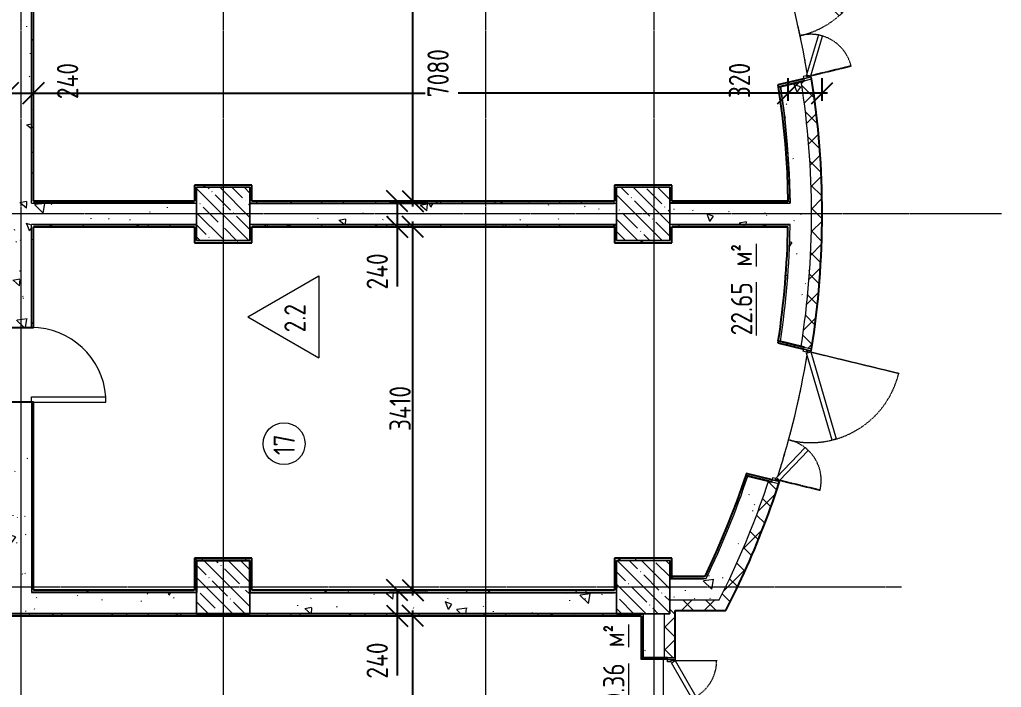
# Model space of a CAD drawing. Header units: millimetres. Extents: x -11854 to 4360091, y -19344 to 4989148.
# Drawn here: x 16613 to 25824, y 28142 to 34405 of the extents above; entities that cross this region are included whole.
import ezdxf

# ---------------------------------------------------------------- set-up
doc = ezdxf.new("R2010")
doc.units = ezdxf.units.MM
doc.linetypes.add('Линия сетки', pattern=[22.225, 12.7, -3.175, 3.175, -3.175])
doc.linetypes.add('Штрих', pattern=[6.35, 3.175, -3.175])
doc.layers.get('0').update_dxf_attribs({"color": 254})
doc.layers.get('Defpoints').update_dxf_attribs({"color": 254})
for name, color, linetype, lineweight in [('A-ANNO-DIMS', 254, 'Continuous', 9), ('A-AREA-IDEN', 254, 'Continuous', 9), ('A-DOOR', 254, 'Continuous', 9), ('A-DOOR-FRAM', 254, 'Continuous', 18), ('A-FLOR', 254, 'Continuous', 9), ('A-WALL', 254, 'Continuous', 9), ('S-GRID', 254, 'Continuous', 9)]:
    doc.layers.add(name, color=color, linetype=linetype, lineweight=lineweight)
doc.styles.add('ISOCPEUR', font='isocpeur.ttf', dxfattribs={"width": 0.8, "height": 200})
doc.styles.add('ISOCPEUR_B', font='', dxfattribs={"width": 0.8, "height": 200})
doc.styles.add('ISOCPEUR_B_1', font='', dxfattribs={"width": 0.8, "height": 200})
doc.styles.get('ISOCPEUR_B').set_extended_font_data('ISOCPEUR', bold=True)
doc.styles.get('ISOCPEUR_B_1').set_extended_font_data('ISOCPEUR', bold=True)
doc.dimstyles.new('2_0_мм_ISOCPEUR', dxfattribs={"dimscale": 304.8, "dimtxt": 199.196235, "dimasz": 0.656168, "dimexe": 0.459318, "dimexo": 0.625, "dimgap": 0.065617, "dimtad": 1, "dimdec": 0, "dimtxsty": 'ISOCPEUR', "dimblk1": 'OBLIQUE', "dimblk2": 'OBLIQUE', "dimsah": 1, "dimcen": 2.5, "dimdle": 0.164042, "dimazin": 3, "dimtfac": 1, "dimtix": 1, "dimtmove": 0, "dimatfit": 3, "dimfxl": 0.787402, "dimfxlon": 1, "dimtvp": 1, "dimarcsym": 2})
doc.dimstyles.new('2_0_мм_ISOCPEUR_1', dxfattribs={"dimscale": 304.8, "dimtxt": 199.196235, "dimasz": 0.656168, "dimexe": 0.459318, "dimexo": 0.625, "dimgap": 0.065617, "dimtad": 1, "dimdec": 0, "dimtxsty": 'ISOCPEUR', "dimblk1": 'OBLIQUE', "dimblk2": 'OBLIQUE', "dimsah": 1, "dimcen": 2.5, "dimdle": 0.164042, "dimazin": 3, "dimtfac": 1, "dimtix": 1, "dimtmove": 1, "dimatfit": 3, "dimfxl": 0.787402, "dimfxlon": 1, "dimtvp": 1, "dimarcsym": 2})
pattern_1 = [(140, (23409.34, 513535.3), (63.7558, 728.7365), [76.2, -838.2]), (85, (23409.34, 513535.3), (-764.2276, -140.9716), [60.96, -670.56]), (190.451, (23414.65, 513596.05), (-700.4668, 587.77), [64.76, -712.36]), (136.184, (23206.1, 513535.3), (168.171, 1084.3162), [114.3, -1257.3]), (186.636, (23220.2, 513625.7), (-989.7098, 949.61), [97.14, -1068.54]), (81.184, (23206.1, 513535.3), (-989.7012, 949.6206), [91.44, -1005.84]), (111, (23256.94, 513636.9), (409.0606, 606.4579), [76.2, -838.2]), (56, (23256.94, 513636.9), (-736.7529, 247.2083), [60.96, -670.56]), (161.451, (23291, 513687.46), (-327.6855, 853.6683), [64.76, -712.36]), (127.5, (23409.34, 513535.32), (-338.22012, 12.3547), [6.706, -655.726, 6.706, -674.014, -673.1]), (127.5, (23409.34, 513535.32), (-338.22012, 12.3547), [-1343.152, 6.706, -666.394]), (97.5, (23409.34, 513535.32), (-400.72213, 267.27887), [6.706, -381.406, 6.706, -640.486, -256.54]), (97.5, (23409.34, 513535.32), (-400.72213, 267.27887), [-1035.304, 6.706, -249.834]), (57.5, (23409.34, 513308.76), (22.91534, 542.36333), [6.706, -247.294, 6.706, -1837.334]), (57.5, (23409.34, 513308.76), (22.91534, 542.36333), [-260.706, -785.774, 6.706, -1044.854]), (47.5, (23409.34, 513207.16), (-101.7071, 592.51696), [6.706, -323.494, 6.706, -1266.342]), (47.5, (23409.34, 513207.16), (-101.7071, 592.51696), [-336.906, -519.582, 6.706, -740.054])]
pattern_2 = [(135, (23409.34, 513535.32), (-106.066017, -106.066017), []), (225, (23409.34, 513535.32), (106.066017, -106.066017), [])]
pattern_3 = [(135, (23409.34, 513535.32), (-114.049253, -114.049253), []), (135, (23409.34, 513649.37), (-114.049253, -114.049253), [201.612, -40.322, 3.353, -36.97])]
pattern_4 = [(90, (23409.34, 513535.32), (-101.6, 406.4), [33.528, -271.272, 33.528, -271.272, -1625.6]), (90, (23409.34, 513535.32), (-101.6, 406.4), [-609.6, 33.528, -576.072, 33.528, -271.272, -711.2]), (90, (23409.34, 513535.32), (-101.6, 406.4), [-1524, 33.528, -169.672, 33.528, -474.472]), (210, (23358.54, 513687.72), (-301.152724, -291.18818), [33.528, -271.272, 33.528, -1896.872]), (210, (23358.54, 513687.72), (-301.152724, -291.18818), [-338.328, -271.272, 33.528, -576.072, -1016]), (210, (23358.54, 513687.72), (-301.152724, -291.18818), [-1219.2, 33.528, -271.272, 33.528, -677.672]), (210, (23358.54, 513687.72), (-301.152724, -291.18818), [-1557.528, -169.672, 33.528, -474.472]), (330, (23155.34, 513738.52), (402.752724, -115.21182), [33.528, -271.272, 33.528, -1896.872]), (330, (23155.34, 513738.52), (402.752724, -115.21182), [-338.328, -271.272, 33.528, -576.072, -1016]), (330, (23155.34, 513738.52), (402.752724, -115.21182), [-1219.2, 33.528, -271.272, 33.528, -677.672]), (330, (23155.34, 513738.52), (402.752724, -115.21182), [-1557.528, -169.672, 33.528, -474.472])]

# ---------------------------------------------------------------- blocks, each defined once
blk = doc.blocks.new('Одиночные-Щитовые - Дверной блок внутренний глухой ДГ 21х7 Л-4429184-1Г')
at = {"layer": 'A-DOOR', "lineweight": 18}
for p, q in [((299, 100), (299, 798.1)), ((350, 798.1), (299, 798.1)), ((350, 100), (350, 798.1)), ((350, 100), (299, 100))]:
    blk.add_line(p, q, dxfattribs=at)
at = {"layer": 'A-DOOR'}
blk.add_arc((350, 100), 700, 94.17811, 180, dxfattribs=at)
blk = doc.blocks.new('Дверь_Двупольная_внутренняя ПВХ профиль - Дверной блок наружный металлический остекленный ДНМО 24х13-6796592-1Г')
at = {"layer": 'A-DOOR'}
for p, q in [((-630, -80), (-650, -80)), ((-650, -80), (-650, -150)), ((-630, -150), (-630, -80)), ((630, -150), (630, -80)), ((630, -80), (650, -80)), ((650, -80), (650, -150)), ((-650, -150), (-630, -150)), ((-618, -150), (-620, -150)), ((618, -150), (620, -150)), ((650, -150), (630, -150)), ((-620, -540), (-618, -540)), ((620, -1000), (618, -1000))]:
    blk.add_line(p, q, dxfattribs=at)
at = {"layer": 'A-DOOR', "lineweight": 18}
for p, q in [((-600, -115.4), (-620, -150)), ((-620, -150), (-282.3, -345)), ((-262.3, -310.4), (-600, -115.4)), ((-136.1, -540.4), (600, -115.4)), ((620, -150), (-116.1, -575)), ((600, -115.4), (620, -150)), ((-282.3, -345), (-262.3, -310.4)), ((-116.1, -575), (-136.1, -540.4))]:
    blk.add_line(p, q, dxfattribs=at)
at = {"layer": 'A-DOOR', "linetype": 'Штрих', "lineweight": 18}
for p, q in [((-620, -150), (-620, -540)), ((620, -150), (620, -1000))]:
    blk.add_line(p, q, dxfattribs=at)
at = {"layer": 'A-DOOR', "linetype": 'Штрих'}
for p, q in [((-618, -540), (-618, -150)), ((618, -1000), (618, -150))]:
    blk.add_line(p, q, dxfattribs=at)
for centre, radius, start, end in [((-620, -150), 390, 270, 0), ((620, -150), 850, 180, 270)]:
    blk.add_arc(centre, radius, start, end, dxfattribs=at)
at = {"layer": 'A-DOOR-FRAM'}
for p, q in [((-630, -80), (-630, -150)), ((-610, -80), (-630, -80)), ((-610, -110), (-610, -80)), ((610, -80), (630, -80)), ((610, -110), (610, -80)), ((630, -80), (630, -150)), ((-630, -150), (-620, -150)), ((-620, -150), (-620, -110)), ((-620, -110), (-610, -110)), ((620, -110), (610, -110)), ((620, -150), (620, -110)), ((630, -150), (620, -150))]:
    blk.add_line(p, q, dxfattribs=at)
blk = doc.blocks.new('Дверь_Двупольная_внутренняя ПВХ профиль - Дверной блок наружный металлический остекленный ДНМО 24х13 Л-6073768-1Г')
at = {"layer": 'A-DOOR', "linetype": 'Штрих'}
for p, q in [((618, 1000), (618, 150)), ((-618, 540), (-618, 150))]:
    blk.add_line(p, q, dxfattribs=at)
at = {"layer": 'A-DOOR'}
for p, q in [((620, 1000), (618, 1000)), ((-620, 540), (-618, 540)), ((-650, 150), (-630, 150)), ((-650, 80), (-650, 150)), ((-630, 150), (-630, 80)), ((-618, 150), (-620, 150)), ((618, 150), (620, 150)), ((650, 150), (630, 150)), ((630, 150), (630, 80)), ((650, 80), (650, 150)), ((-630, 80), (-650, 80)), ((630, 80), (650, 80))]:
    blk.add_line(p, q, dxfattribs=at)
at = {"layer": 'A-DOOR', "linetype": 'Штрих', "lineweight": 18}
for p, q in [((620, 150), (620, 1000)), ((-620, 150), (-620, 540))]:
    blk.add_line(p, q, dxfattribs=at)
at = {"layer": 'A-DOOR', "lineweight": 18}
for p, q in [((-116.1, 575), (-136.1, 540.4)), ((620, 150), (-116.1, 575)), ((-136.1, 540.4), (600, 115.4)), ((-620, 150), (-282.3, 345)), ((-262.3, 310.4), (-600, 115.4)), ((-282.3, 345), (-262.3, 310.4)), ((-600, 115.4), (-620, 150)), ((600, 115.4), (620, 150))]:
    blk.add_line(p, q, dxfattribs=at)
at = {"layer": 'A-DOOR', "linetype": 'Штрих'}
for centre, radius, start, end in [((620, 150), 850, 90, 180), ((-620, 150), 390, 360, 90)]:
    blk.add_arc(centre, radius, start, end, dxfattribs=at)
at = {"layer": 'A-DOOR-FRAM'}
for p, q in [((-630, 150), (-620, 150)), ((-630, 80), (-630, 150)), ((-620, 150), (-620, 110)), ((-620, 110), (-610, 110)), ((-610, 110), (-610, 80)), ((620, 110), (610, 110)), ((610, 110), (610, 80)), ((630, 150), (620, 150)), ((620, 150), (620, 110)), ((630, 80), (630, 150)), ((-610, 80), (-630, 80)), ((610, 80), (630, 80))]:
    blk.add_line(p, q, dxfattribs=at)
blk = doc.blocks.new('АР-Марка-Помещения-Этаж_Секция_Номер - Номер-1294543-1Г')
at = {"layer": 'A-AREA-IDEN'}
blk.add_circle((0, 1.219), 1.965, dxfattribs=at)
blk = doc.blocks.new('_Oblique')
at = {"color": 0, "linetype": 'ByBlock', "lineweight": -2}
blk.add_line((-0.5, -0.5), (0.5, 0.5), dxfattribs=at)
blk = doc.blocks.new('*D713')
at = {"layer": 'A-ANNO-DIMS', "color": 0, "lineweight": -2, "transparency": 16777216}
for p, q in [((20302.3, 25962.4), (20302.3, 28862.4)), ((20081.4, 28812.4), (20442.3, 28812.4)), ((20081.4, 26012.4), (20442.3, 26012.4))]:
    blk.add_line(p, q, dxfattribs=at)
at = {"layer": 'Defpoints', "color": 0, "transparency": 16777216}
for p in [(20062.3, 28812.4), (20302.3, 28812.4), (20062.3, 26012.4)]:
    blk.add_point(p, dxfattribs=at)
at = {"layer": 'A-ANNO-DIMS', "color": 0, "lineweight": -2, "transparency": 16777216, "xscale": 200, "yscale": 200, "zscale": 200}
for p, rotation in [((20302.3, 28812.4), 90), ((20302.3, 26012.4), 270)]:
    blk.add_blockref('_Oblique', p, dxfattribs=dict(at, rotation=rotation))
at = {"layer": 'A-ANNO-DIMS', "color": 0, "transparency": 16777216, "insert": (20182.3, 27412.4), "char_height": 200, "width": 533.233, "attachment_point": 5, "rotation": 90, "style": 'ISOCPEUR'}
blk.add_mtext('\\A1;2800', dxfattribs=at)
blk = doc.blocks.new('*D714')
at = {"layer": 'A-ANNO-DIMS', "color": 0, "lineweight": -2, "transparency": 16777216}
for p, q in [((20081.4, 29052.4), (20294.3, 29052.4)), ((20154.3, 29052.4), (20154.3, 28762.4)), ((20081.4, 28812.4), (20294.3, 28812.4)), ((20154.3, 28812.4), (20154.3, 28252.4))]:
    blk.add_line(p, q, dxfattribs=at)
at = {"layer": 'Defpoints', "color": 0, "transparency": 16777216}
for p in [(20062.3, 29052.4), (20154.3, 29052.4), (20062.3, 28812.4)]:
    blk.add_point(p, dxfattribs=at)
at = {"layer": 'A-ANNO-DIMS', "color": 0, "lineweight": -2, "transparency": 16777216, "xscale": 200, "yscale": 200, "zscale": 200}
for p, rotation in [((20154.3, 29052.4), 90), ((20154.3, 28812.4), 270)]:
    blk.add_blockref('_Oblique', p, dxfattribs=dict(at, rotation=rotation))
at = {"layer": 'A-ANNO-DIMS', "color": 0, "transparency": 16777216, "insert": (19867.7, 28223.3), "char_height": 200, "width": 418.312, "attachment_point": 1, "rotation": 90, "line_spacing_factor": 1.149209, "style": 'ISOCPEUR'}
blk.add_mtext('\\A1;240', dxfattribs=at)
blk = doc.blocks.new('*D715')
at = {"layer": 'A-ANNO-DIMS', "color": 0, "lineweight": -2, "transparency": 16777216}
for p, q in [((20081.4, 32462.4), (20442.3, 32462.4)), ((20302.3, 29002.4), (20302.3, 32512.4)), ((20081.4, 29052.4), (20442.3, 29052.4))]:
    blk.add_line(p, q, dxfattribs=at)
at = {"layer": 'Defpoints', "color": 0, "transparency": 16777216}
for p in [(20062.3, 32462.4), (20302.3, 32462.4), (20062.3, 29052.4)]:
    blk.add_point(p, dxfattribs=at)
at = {"layer": 'A-ANNO-DIMS', "color": 0, "lineweight": -2, "transparency": 16777216, "xscale": 200, "yscale": 200, "zscale": 200}
for p, rotation in [((20302.3, 32462.4), 90), ((20302.3, 29052.4), 270)]:
    blk.add_blockref('_Oblique', p, dxfattribs=dict(at, rotation=rotation))
at = {"layer": 'A-ANNO-DIMS', "color": 0, "transparency": 16777216, "insert": (20182.3, 30757.4), "char_height": 200, "width": 514.846, "attachment_point": 5, "rotation": 90, "style": 'ISOCPEUR'}
blk.add_mtext('\\A1;3410', dxfattribs=at)
blk = doc.blocks.new('*D716')
at = {"layer": 'A-ANNO-DIMS', "color": 0, "lineweight": -2, "transparency": 16777216}
for p, q in [((20081.4, 32702.4), (20294.3, 32702.4)), ((20154.3, 32702.4), (20154.3, 32412.4)), ((20081.4, 32462.4), (20294.3, 32462.4)), ((20154.3, 32462.4), (20154.3, 31902.4))]:
    blk.add_line(p, q, dxfattribs=at)
at = {"layer": 'Defpoints', "color": 0, "transparency": 16777216}
for p in [(20062.3, 32702.4), (20154.3, 32702.4), (20062.3, 32462.4)]:
    blk.add_point(p, dxfattribs=at)
at = {"layer": 'A-ANNO-DIMS', "color": 0, "lineweight": -2, "transparency": 16777216, "xscale": 200, "yscale": 200, "zscale": 200}
for p, rotation in [((20154.3, 32702.4), 90), ((20154.3, 32462.4), 270)]:
    blk.add_blockref('_Oblique', p, dxfattribs=dict(at, rotation=rotation))
at = {"layer": 'A-ANNO-DIMS', "color": 0, "transparency": 16777216, "insert": (19867.7, 31873.3), "char_height": 200, "width": 418.312, "attachment_point": 1, "rotation": 90, "line_spacing_factor": 1.149209, "style": 'ISOCPEUR'}
blk.add_mtext('\\A1;240', dxfattribs=at)
blk = doc.blocks.new('*D717')
at = {"layer": 'A-ANNO-DIMS', "color": 0, "lineweight": -2, "transparency": 16777216}
for p, q in [((20302.3, 32652.4), (20302.3, 39172.4)), ((20081.4, 39122.4), (20442.3, 39122.4)), ((20081.4, 32702.4), (20442.3, 32702.4))]:
    blk.add_line(p, q, dxfattribs=at)
at = {"layer": 'Defpoints', "color": 0, "transparency": 16777216}
for p in [(20062.3, 39122.4), (20302.3, 39122.4), (20062.3, 32702.4)]:
    blk.add_point(p, dxfattribs=at)
at = {"layer": 'A-ANNO-DIMS', "color": 0, "lineweight": -2, "transparency": 16777216, "xscale": 200, "yscale": 200, "zscale": 200}
for p, rotation in [((20302.3, 39122.4), 90), ((20302.3, 32702.4), 270)]:
    blk.add_blockref('_Oblique', p, dxfattribs=dict(at, rotation=rotation))
at = {"layer": 'A-ANNO-DIMS', "color": 0, "transparency": 16777216, "insert": (20182.3, 35912.4), "char_height": 200, "width": 551.62, "attachment_point": 5, "rotation": 90, "style": 'ISOCPEUR'}
blk.add_mtext('\\A1;6420', dxfattribs=at)
blk = doc.blocks.new('*D721')
at = {"layer": 'A-ANNO-DIMS', "color": 0, "lineweight": -2, "transparency": 16777216}
for p, q in [((23822.3, 33642), (23822.3, 33855)), ((24142.3, 33642), (24142.3, 33855)), ((23822.3, 33715), (23553.5, 33715)), ((24192.3, 33715), (23822.3, 33715))]:
    blk.add_line(p, q, dxfattribs=at)
at = {"layer": 'Defpoints', "color": 0, "transparency": 16777216}
for p in [(23822.3, 33715), (23822.3, 33623), (24142.3, 33623)]:
    blk.add_point(p, dxfattribs=at)
at = {"layer": 'A-ANNO-DIMS', "color": 0, "lineweight": -2, "transparency": 16777216, "xscale": 200, "yscale": 200, "zscale": 200, "rotation": 180}
blk.add_blockref('_Oblique', (23822.3, 33715), dxfattribs=at)
at = {"layer": 'A-ANNO-DIMS', "color": 0, "lineweight": -2, "transparency": 16777216, "xscale": 200, "yscale": 200, "zscale": 200}
blk.add_blockref('_Oblique', (24142.3, 33715), dxfattribs=at)
at = {"layer": 'A-ANNO-DIMS', "color": 0, "transparency": 16777216, "insert": (23266.8, 33668.4), "char_height": 200, "width": 399.925, "attachment_point": 1, "rotation": 90, "line_spacing_factor": 1.149209, "style": 'ISOCPEUR'}
blk.add_mtext('\\A1;320', dxfattribs=at)
blk = doc.blocks.new('*D722')
at = {"layer": 'A-ANNO-DIMS', "color": 0, "lineweight": -2, "transparency": 16777216}
for p, q in [((16742.6, 33642), (16742.6, 33855)), ((23822.3, 33642), (23822.3, 33855)), ((16692.6, 33715), (20418.9, 33715)), ((23872.3, 33715), (20725.6, 33715))]:
    blk.add_line(p, q, dxfattribs=at)
at = {"layer": 'Defpoints', "color": 0, "transparency": 16777216}
for p in [(16742.6, 33715), (16742.6, 33623), (23822.3, 33623)]:
    blk.add_point(p, dxfattribs=at)
at = {"layer": 'A-ANNO-DIMS', "color": 0, "lineweight": -2, "transparency": 16777216, "xscale": 200, "yscale": 200, "zscale": 200, "rotation": 180}
blk.add_blockref('_Oblique', (16742.6, 33715), dxfattribs=at)
at = {"layer": 'A-ANNO-DIMS', "color": 0, "lineweight": -2, "transparency": 16777216, "xscale": 200, "yscale": 200, "zscale": 200}
blk.add_blockref('_Oblique', (23822.3, 33715), dxfattribs=at)
at = {"layer": 'A-ANNO-DIMS', "color": 0, "transparency": 16777216, "insert": (20438.9, 33676.4), "char_height": 200, "width": 533.233, "attachment_point": 1, "rotation": 90, "line_spacing_factor": 1.149209, "style": 'ISOCPEUR'}
blk.add_mtext('\\A1;7080', dxfattribs=at)
blk = doc.blocks.new('*D723')
at = {"layer": 'A-ANNO-DIMS', "color": 0, "lineweight": -2, "transparency": 16777216}
for p, q in [((16502.6, 33642), (16502.6, 33855)), ((16742.6, 33642), (16742.6, 33855)), ((16502.6, 33715), (16792.6, 33715)), ((16742.6, 33715), (16942.6, 33715))]:
    blk.add_line(p, q, dxfattribs=at)
at = {"layer": 'Defpoints', "color": 0, "transparency": 16777216}
for p in [(16502.6, 33715), (16502.6, 33623), (16742.6, 33623)]:
    blk.add_point(p, dxfattribs=at)
at = {"layer": 'A-ANNO-DIMS', "color": 0, "lineweight": -2, "transparency": 16777216, "xscale": 200, "yscale": 200, "zscale": 200, "rotation": 180}
blk.add_blockref('_Oblique', (16502.6, 33715), dxfattribs=at)
at = {"layer": 'A-ANNO-DIMS', "color": 0, "lineweight": -2, "transparency": 16777216, "xscale": 200, "yscale": 200, "zscale": 200}
blk.add_blockref('_Oblique', (16742.6, 33715), dxfattribs=at)
at = {"layer": 'A-ANNO-DIMS', "color": 0, "transparency": 16777216, "insert": (16962.6, 33659.2), "char_height": 200, "width": 418.312, "attachment_point": 1, "rotation": 90, "line_spacing_factor": 1.149209, "style": 'ISOCPEUR'}
blk.add_mtext('\\A1;240', dxfattribs=at)
blk = doc.blocks.new('МАРКА ПОМЕЩЕНИЯ - ПОЛЫ - ОТДЕЛКА ПОЛА-6347798-1Г')
at = {"layer": 'A-AREA-IDEN'}
for p, q in [((0, 4.233), (-3.855, -2.444)), ((0, 4.233), (3.855, -2.444)), ((3.855, -2.444), (-3.855, -2.444))]:
    blk.add_line(p, q, dxfattribs=at)

msp = doc.modelspace()

# ---------------------------------------------------------------- hatches: boundary and pattern name
at = {"layer": 'A-WALL'}
h = msp.add_hatch(dxfattribs=at)
h.set_pattern_fill('FP_2', color=8, angle=90, style=0, pattern_type=2)
h.set_pattern_definition(pattern_1)
h.paths.add_polyline_path([(16722.6, 39092.4), (16522.6, 39092.4), (16522.6, 36462.4), (16722.6, 36462.4), (16722.6, 38667)])
h.paths.add_polyline_path([(16722.6, 29052.4), (16722.6, 30817.4), (16522.6, 30817.4), (16522.6, 29032.4), (16722.6, 29032.4)])
h.paths.add_polyline_path([(16722.6, 31517.4), (16722.6, 32482.4), (16522.6, 32482.4), (16522.6, 31517.4)])
h.paths.add_polyline_path([(16722.6, 32682.4), (16722.6, 35762.4), (16522.6, 35762.4), (16522.6, 32682.4)])
h = msp.add_hatch(dxfattribs=at)
h.set_pattern_fill('FP_4', color=8, angle=90, style=0, pattern_type=2)
h.set_pattern_definition(pattern_4)
h.paths.add_polyline_path([(16742.6, 36462.4), (16742.6, 39142.4), (16722.6, 39142.4), (16722.6, 36462.4)])
h.paths.add_polyline_path([(16742.6, 35762.4), (16722.6, 35762.4), (16722.6, 32682.4), (16742.6, 32682.4), (16742.6, 34371.9)])
h = msp.add_hatch(dxfattribs=at)
h.set_pattern_fill('FP_3', color=8, angle=90, style=0, pattern_type=2)
h.set_pattern_definition(pattern_2)
h.paths.add_polyline_path([(24142.3, 32582.4), (24136.1, 32900.1), (24117.4, 33217.3), (24086.3, 33533.6), (24041.9, 33848.2), (23945.4, 33824.8), (23987.7, 33515.9), (24018, 33205.5), (24036.2, 32894.2), (24042.3, 32582.4), (24036.2, 32270.6), (24017.9, 31959.3), (23987.6, 31648.9), (23945.2, 31340), (24042.7, 31316.4), (24086.2, 31631.2), (24117.3, 31947.4), (24136, 32264.7)])
h.paths.add_polyline_path([(23737.6, 35112), (23656, 35348.2), (23567.1, 35581.7), (23471.1, 35812.4), (23426.7, 35912.7), (23381, 36012.4), (23270.5, 36012.4), (23316.9, 35912.7), (23365.7, 35803.6), (23474.7, 35542.2), (23555.2, 35332.7), (23640.1, 35088.5), (23736.6, 35111.8)])
h.paths.add_polyline_path([(23737.2, 30052.8), (23639.7, 30076.4), (23559, 29843.8), (23471.2, 29613.8), (23364.8, 29361), (23274.7, 29162.4), (23226.4, 29062.1), (23176.7, 28962.4), (23288.6, 28962.4), (23337.6, 29062.1), (23385.1, 29162.4), (23514.1, 29454.5), (23631.6, 29751.5)])
h = msp.add_hatch(dxfattribs=at)
h.set_pattern_fill('FP_2', color=8, angle=90, style=0, pattern_type=2)
h.set_pattern_definition(pattern_1)
h.paths.add_polyline_path([(24042.3, 32582.4), (24036.2, 32894.2), (24018, 33205.5), (23987.7, 33515.9), (23945.4, 33824.8), (23750.3, 33777.7), (23787.6, 33505.3), (23815.3, 33231.7), (23833.8, 32940.2), (23841.7, 32682.4), (23842.3, 32582.4), (23841.4, 32462.4), (23832.5, 32192.6), (23814.3, 31923.2), (23786.9, 31654.6), (23750.1, 31387.1), (23945.2, 31340), (23987.6, 31648.9), (24017.9, 31959.3), (24036.2, 32270.6)])
h.paths.add_polyline_path([(23640.1, 35088.5), (23555.2, 35332.7), (23462.5, 35574.1), (23362, 35812.4), (23142.8, 35812.4), (23151.9, 35792.4), (23258.2, 35545.5), (23356, 35295), (23445, 35041.4), (23637.1, 35087.8)])
h.paths.add_polyline_path([(23639.7, 30076.4), (23444.6, 30123.5), (23358.7, 29878.5), (23264.7, 29636.5), (23162.7, 29397.7), (23052.8, 29162.4), (23274.7, 29162.4), (23376.4, 29386.6), (23474.7, 29623), (23559, 29843.8)])
h = msp.add_hatch(dxfattribs=at)
h.set_pattern_fill('FP_4', color=8, angle=90, style=0, pattern_type=2)
h.set_pattern_definition(pattern_4)
h.paths.add_polyline_path([(23841.7, 32682.4), (23833.3, 32957.3), (23815.3, 33231.7), (23787.6, 33505.3), (23750.3, 33777.7), (23730.8, 33773), (23767.3, 33506.7), (23794.6, 33239.3), (23813.6, 32940.2), (23821.6, 32682.4)])
h.paths.add_polyline_path([(23445, 35041.4), (23356, 35295), (23258.2, 35545.5), (23151.9, 35792.4), (23130, 35792.4), (23237.2, 35544), (23335.8, 35291.9), (23425.5, 35036.6)])
h = msp.add_hatch(dxfattribs=at)
h.set_pattern_fill('FP_4', color=8, angle=90, style=0, pattern_type=2)
h.set_pattern_definition(pattern_4)
h.paths.add_polyline_path([(18772.6, 32852.4), (18252.6, 32852.4), (18252.6, 32832.4), (18772.6, 32832.4)])
h = msp.add_hatch(dxfattribs=at)
h.set_pattern_fill('FP_1', color=8, angle=90, style=0, pattern_type=2)
h.set_pattern_definition(pattern_3)
h.paths.add_polyline_path([(18772.6, 32832.4), (18272.6, 32832.4), (18272.6, 32332.4), (18772.6, 32332.4), (18772.6, 32702.4)])
h = msp.add_hatch(dxfattribs=at)
h.set_pattern_fill('FP_4', color=8, angle=90, style=0, pattern_type=2)
h.set_pattern_definition(pattern_4)
h.paths.add_polyline_path([(22712.6, 32852.4), (22192.6, 32852.4), (22192.6, 32832.4), (22712.6, 32832.4)])
h = msp.add_hatch(dxfattribs=at)
h.set_pattern_fill('FP_1', color=8, angle=90, style=0, pattern_type=2)
h.set_pattern_definition(pattern_3)
h.paths.add_polyline_path([(22712.6, 32832.4), (22212.6, 32832.4), (22212.6, 32332.4), (22712.6, 32332.4), (22712.6, 32702.4)])
h = msp.add_hatch(dxfattribs=at)
h.set_pattern_fill('FP_4', color=8, angle=90, style=0, pattern_type=2)
h.set_pattern_definition(pattern_4)
h.paths.add_polyline_path([(18252.6, 32702.4), (16742.6, 32702.4), (16742.6, 32682.4), (18252.6, 32682.4)])
h = msp.add_hatch(dxfattribs=at)
h.set_pattern_fill('FP_4', color=8, angle=90, style=0, pattern_type=2)
h.set_pattern_definition(pattern_4)
h.paths.add_polyline_path([(22192.6, 32702.4), (18772.6, 32702.4), (18772.6, 32682.4), (22192.6, 32682.4)])
h = msp.add_hatch(dxfattribs=at)
h.set_pattern_fill('FP_4', color=8, angle=90, style=0, pattern_type=2)
h.set_pattern_definition(pattern_4)
h.paths.add_polyline_path([(23821.6, 32682.4), (23821.4, 32702.4), (22712.6, 32702.4), (22712.6, 32682.4), (23474.7, 32682.4)])
h = msp.add_hatch(dxfattribs=at)
h.set_pattern_fill('FP_2', color=8, angle=90, style=0, pattern_type=2)
h.set_pattern_definition(pattern_1)
h.paths.add_polyline_path([(23842.3, 32582.4), (23841.7, 32682.4), (22712.6, 32682.4), (22712.6, 32482.4), (23841.6, 32482.4)])
h.paths.add_polyline_path([(22212.6, 32682.4), (18772.6, 32682.4), (18772.6, 32482.4), (22212.6, 32482.4)])
h.paths.add_polyline_path([(18272.6, 32682.4), (14782.6, 32682.4), (14782.6, 32482.4), (18272.6, 32482.4)])
h = msp.add_hatch(dxfattribs=at)
h.set_pattern_fill('FP_4', color=8, angle=90, style=0, pattern_type=2)
h.set_pattern_definition(pattern_4)
h.paths.add_polyline_path([(16742.6, 29052.4), (16742.6, 30817.4), (16722.6, 30817.4), (16722.6, 29052.4)])
h.paths.add_polyline_path([(16742.6, 32482.4), (16722.6, 32482.4), (16722.6, 31517.4), (16742.6, 31517.4), (16742.6, 32462.4)])
h = msp.add_hatch(dxfattribs=at)
h.set_pattern_fill('FP_4', color=8, angle=90, style=0, pattern_type=2)
h.set_pattern_definition(pattern_4)
h.paths.add_polyline_path([(18272.6, 32462.4), (18272.6, 32482.4), (16742.6, 32482.4), (16742.6, 32462.4), (18252.6, 32462.4)])
h = msp.add_hatch(dxfattribs=at)
h.set_pattern_fill('FP_4', color=8, angle=90, style=0, pattern_type=2)
h.set_pattern_definition(pattern_4)
h.paths.add_polyline_path([(18272.6, 32312.4), (18272.6, 32462.4), (18252.6, 32462.4), (18252.6, 32312.4)])
h = msp.add_hatch(dxfattribs=at)
h.set_pattern_fill('FP_4', color=8, angle=90, style=0, pattern_type=2)
h.set_pattern_definition(pattern_4)
h.paths.add_polyline_path([(18792.6, 32332.4), (18792.6, 32482.4), (18772.6, 32482.4), (18772.6, 32332.4)])
h = msp.add_hatch(dxfattribs=at)
h.set_pattern_fill('FP_4', color=8, angle=90, style=0, pattern_type=2)
h.set_pattern_definition(pattern_4)
h.paths.add_polyline_path([(22212.6, 32482.4), (18792.6, 32482.4), (18792.6, 32462.4), (22212.6, 32462.4)])
h = msp.add_hatch(dxfattribs=at)
h.set_pattern_fill('FP_4', color=8, angle=90, style=0, pattern_type=2)
h.set_pattern_definition(pattern_4)
h.paths.add_polyline_path([(23841.6, 32482.4), (22732.6, 32482.4), (22732.6, 32462.4), (23841.4, 32462.4), (23841.5, 32472.4)])
h = msp.add_hatch(dxfattribs=at)
h.set_pattern_fill('FP_4', color=8, angle=90, style=0, pattern_type=2)
h.set_pattern_definition(pattern_4)
h.paths.add_polyline_path([(23841.4, 32462.4), (23821.3, 32462.4), (23812.5, 32193.8), (23794.5, 31925.6), (23767.2, 31658.2), (23730.6, 31391.9), (23750.1, 31387.1), (23786.9, 31654.6), (23814.3, 31923.2), (23833.6, 32224.4)])
h.paths.add_polyline_path([(23444.6, 30123.5), (23425.1, 30128.3), (23340.6, 29887.2), (23248.2, 29649), (23148.1, 29414), (23030.5, 29162.4), (23052.8, 29162.4), (23162.7, 29397.7), (23264.7, 29636.5), (23358.7, 29878.5), (23428.3, 30076.9)])
h = msp.add_hatch(dxfattribs=at)
h.set_pattern_fill('FP_4', color=8, angle=90, style=0, pattern_type=2)
h.set_pattern_definition(pattern_4)
h.paths.add_polyline_path([(18792.6, 32312.4), (18792.6, 32332.4), (18272.6, 32332.4), (18272.6, 32312.4), (18447.5, 32312.4)])
h = msp.add_hatch(dxfattribs=at)
h.set_pattern_fill('FP_4', color=8, angle=90, style=0, pattern_type=2)
h.set_pattern_definition(pattern_4)
h.paths.add_polyline_path([(22712.6, 32312.4), (22712.6, 32332.4), (22212.6, 32332.4), (22212.6, 32312.4), (22636.9, 32312.4)])
h = msp.add_hatch(dxfattribs=at)
h.set_pattern_fill('FP_4', color=8, angle=90, style=0, pattern_type=2)
h.set_pattern_definition(pattern_4)
h.paths.add_polyline_path([(24042.7, 31316.4), (24041.7, 31316.6), (24041.7, 31312.4)])
h.paths.add_polyline_path([(23973.7, 31333.1), (23730.6, 31391.9), (23725.9, 31372.4), (23969, 31313.7)])
h = msp.add_hatch(dxfattribs=at)
h.set_pattern_fill('FP_4', color=8, angle=90, style=0, pattern_type=2)
h.set_pattern_definition(pattern_4)
h.paths.add_polyline_path([(23741.9, 30072.3), (23740.9, 30072.5), (23741.9, 30072)])
h.paths.add_polyline_path([(23672.9, 30088.9), (23429.8, 30147.7), (23425.1, 30128.3), (23668.2, 30069.5), (23671.3, 30082.2)])
h = msp.add_hatch(dxfattribs=at)
h.set_pattern_fill('FP_4', color=8, angle=90, style=0, pattern_type=2)
h.set_pattern_definition(pattern_4)
h.paths.add_polyline_path([(18772.6, 29332.4), (18772.6, 29352.4), (18252.6, 29352.4), (18252.6, 29332.4), (18272.6, 29332.4)])
h = msp.add_hatch(dxfattribs=at)
h.set_pattern_fill('FP_4', color=8, angle=90, style=0, pattern_type=2)
h.set_pattern_definition(pattern_4)
h.paths.add_polyline_path([(18272.6, 29032.4), (18272.6, 29332.4), (18252.6, 29332.4), (18252.6, 29032.4)])
h = msp.add_hatch(dxfattribs=at)
h.set_pattern_fill('FP_1', color=8, angle=90, style=0, pattern_type=2)
h.set_pattern_definition(pattern_3)
h.paths.add_polyline_path([(18772.6, 29332.4), (18272.6, 29332.4), (18272.6, 28832.4), (18772.6, 28832.4), (18772.6, 29032.4)])
h = msp.add_hatch(dxfattribs=at)
h.set_pattern_fill('FP_4', color=8, angle=90, style=0, pattern_type=2)
h.set_pattern_definition(pattern_4)
h.paths.add_polyline_path([(22712.6, 29352.4), (22192.6, 29352.4), (22192.6, 29332.4), (22712.6, 29332.4)])
h = msp.add_hatch(dxfattribs=at)
h.set_pattern_fill('FP_4', color=8, angle=90, style=0, pattern_type=2)
h.set_pattern_definition(pattern_4)
h.paths.add_polyline_path([(22212.6, 29032.4), (22212.6, 29332.4), (22192.6, 29332.4), (22192.6, 29032.4)])
h = msp.add_hatch(dxfattribs=at)
h.set_pattern_fill('FP_1', color=8, angle=90, style=0, pattern_type=2)
h.set_pattern_definition(pattern_3)
h.paths.add_polyline_path([(22712.6, 29332.4), (22212.6, 29332.4), (22212.6, 28832.4), (22712.6, 28832.4), (22712.6, 29162.4)])
h = msp.add_hatch(dxfattribs=at)
h.set_pattern_fill('FP_4', color=8, angle=90, style=0, pattern_type=2)
h.set_pattern_definition(pattern_4)
h.paths.add_polyline_path([(22732.6, 29352.4), (22712.6, 29352.4), (22712.6, 29162.4), (22732.6, 29162.4)])
h = msp.add_hatch(dxfattribs=at)
h.set_pattern_fill('FP_2', color=8, angle=90, style=0, pattern_type=2)
h.set_pattern_definition(pattern_1)
h.paths.add_polyline_path([(23274.7, 29162.4), (22712.6, 29162.4), (22712.6, 28962.4), (23176.7, 28962.4), (23226.4, 29062.1)])
h = msp.add_hatch(dxfattribs=at)
h.set_pattern_fill('FP_4', color=8, angle=90, style=0, pattern_type=2)
h.set_pattern_definition(pattern_4)
h.paths.add_polyline_path([(23040.3, 29182.4), (22732.6, 29182.4), (22732.6, 29162.4), (23030.5, 29162.4), (23035.4, 29172.4)])
h = msp.add_hatch(dxfattribs=at)
h.set_pattern_fill('FP_2', color=8, angle=90, style=0, pattern_type=2)
h.set_pattern_definition(pattern_1)
h.paths.add_polyline_path([(22212.6, 29032.4), (18772.6, 29032.4), (18772.6, 28832.4), (22212.6, 28832.4)])
h.paths.add_polyline_path([(18272.6, 29032.4), (16522.6, 29032.4), (16522.6, 28832.4), (18272.6, 28832.4)])
h = msp.add_hatch(dxfattribs=at)
h.set_pattern_fill('FP_4', color=8, angle=90, style=0, pattern_type=2)
h.set_pattern_definition(pattern_4)
h.paths.add_polyline_path([(18252.6, 29052.4), (16722.6, 29052.4), (16722.6, 29032.4), (18252.6, 29032.4)])
h = msp.add_hatch(dxfattribs=at)
h.set_pattern_fill('FP_4', color=8, angle=90, style=0, pattern_type=2)
h.set_pattern_definition(pattern_4)
h.paths.add_polyline_path([(22192.6, 29052.4), (18772.6, 29052.4), (18772.6, 29032.4), (22192.6, 29032.4)])
h = msp.add_hatch(dxfattribs=at)
h.set_pattern_fill('FP_3', color=8, angle=90, style=0, pattern_type=2)
h.set_pattern_definition(pattern_2)
h.paths.add_polyline_path([(23288.6, 28962.4), (22712.6, 28962.4), (22712.6, 28862.4), (23237.8, 28862.4), (23263.4, 28912.3)])
h = msp.add_hatch(dxfattribs=at)
h.set_pattern_fill('FP_4', color=8, angle=90, style=0, pattern_type=2)
h.set_pattern_definition(pattern_4)
h.paths.add_polyline_path([(22462.6, 28812.4), (22462.6, 28832.4), (16522.6, 28832.4), (16522.6, 28812.4), (22442.6, 28812.4)])
h = msp.add_hatch(dxfattribs=at)
h.set_pattern_fill('FP_2', color=8, angle=90, style=0, pattern_type=2)
h.set_pattern_definition(pattern_1)
h.paths.add_polyline_path([(22662.6, 28422.4), (22662.6, 28832.4), (22462.6, 28832.4), (22462.6, 28422.4), (22636.9, 28422.4)])
h.paths.add_polyline_path([(22662.6, 27122.4), (22462.6, 27122.4), (22462.6, 25992.4), (22662.6, 25992.4)])
h = msp.add_hatch(dxfattribs=at)
h.set_pattern_fill('FP_3', color=8, angle=90, style=0, pattern_type=2)
h.set_pattern_definition(pattern_2)
h.paths.add_polyline_path([(22762.6, 28862.4), (22712.6, 28862.4), (22712.6, 28832.4), (22662.6, 28832.4), (22662.6, 28422.4), (22762.6, 28422.4), (22762.6, 28645.2)])
h.paths.add_polyline_path([(22762.6, 27122.4), (22662.6, 27122.4), (22662.6, 25712.4), (22762.6, 25712.4)])
h = msp.add_hatch(dxfattribs=at)
h.set_pattern_fill('FP_4', color=8, angle=90, style=0, pattern_type=2)
h.set_pattern_definition(pattern_4)
h.paths.add_polyline_path([(22462.6, 26012.4), (22462.6, 27122.4), (22442.6, 27122.4), (22442.6, 26012.4)])
h.paths.add_polyline_path([(22462.6, 28422.4), (22462.6, 28812.4), (22442.6, 28812.4), (22442.6, 28422.4)])

# ---------------------------------------------------------------- linework, layer by layer
at = {"layer": 'A-FLOR', "color": 8}
msp.add_line((22650.6, 28402.4), (22648.7, 27142.4), dxfattribs=at)
for start, end in [(9.41014, 17.75118), (11.75662, 12.59695), (9.45623, 10.38313), (9.17667, 9.29367), (342.24434, 350.55976), (349.39821, 350.45876), (350.70146, 350.81402), (347.18562, 348.24494), (344.96416, 346.03111), (342.74778, 343.81728), (342.00472, 342.11896)]:
    msp.add_arc((16037.3, 32583), 8073.5, start, end, dxfattribs=at)
at = {"layer": 'A-WALL', "color": 8}
for p, q in [((16722.6, 32682.4), (16722.6, 35762.4)), ((18772.6, 32832.4), (18272.6, 32832.4)), ((18272.6, 32832.4), (18272.6, 32682.4)), ((18272.6, 32832.4), (18772.6, 32832.4)), ((18272.6, 32682.4), (18272.6, 32832.4)), ((18772.6, 32702.4), (18772.6, 32832.4)), ((18772.6, 32832.4), (18772.6, 32682.4)), ((22712.6, 32832.4), (22212.6, 32832.4)), ((22212.6, 32832.4), (22212.6, 32682.4)), ((22212.6, 32832.4), (22712.6, 32832.4)), ((22212.6, 32682.4), (22212.6, 32832.4)), ((22712.6, 32832.4), (22712.6, 32482.4)), ((22712.6, 32702.4), (22712.6, 32832.4)), ((18772.6, 32682.4), (18772.6, 32702.4)), ((22712.6, 32682.4), (22712.6, 32702.4)), ((16722.6, 32682.4), (16742.6, 32682.4)), ((18252.6, 32682.4), (18272.6, 32682.4)), ((18272.6, 32332.4), (18272.6, 32682.4)), ((18272.6, 32682.4), (18272.6, 32482.4)), ((18772.6, 32682.4), (18772.6, 32482.4)), ((18772.6, 32482.4), (18772.6, 32682.4)), ((22192.6, 32682.4), (22212.6, 32682.4)), ((22212.6, 32332.4), (22212.6, 32682.4)), ((22212.6, 32682.4), (22212.6, 32482.4)), ((22712.6, 32482.4), (22712.6, 32682.4)), ((23821.6, 32682.4), (23841.7, 32682.4)), ((16722.6, 31517.4), (16722.6, 32482.4)), ((16742.6, 32482.4), (16722.6, 32482.4)), ((18272.6, 32482.4), (18272.6, 32462.4)), ((18272.6, 32462.4), (18272.6, 32332.4)), ((18772.6, 32332.4), (18772.6, 32482.4)), ((18792.6, 32482.4), (18772.6, 32482.4)), ((18772.6, 32482.4), (18772.6, 32332.4)), ((22212.6, 32482.4), (22212.6, 32462.4)), ((22212.6, 32462.4), (22212.6, 32332.4)), ((22712.6, 32332.4), (22712.6, 32482.4)), ((22732.6, 32482.4), (22712.6, 32482.4)), ((22712.6, 32482.4), (22712.6, 32332.4)), ((18272.6, 32332.4), (18772.6, 32332.4)), ((18772.6, 32332.4), (18272.6, 32332.4)), ((22212.6, 32332.4), (22712.6, 32332.4)), ((22712.6, 32332.4), (22212.6, 32332.4)), ((16722.6, 30817.4), (16722.6, 29032.4)), ((22712.6, 29332.4), (22212.6, 29332.4)), ((22212.6, 29332.4), (22212.6, 29032.4)), ((22212.6, 29332.4), (22712.6, 29332.4)), ((22212.6, 28832.4), (22212.6, 29332.4)), ((22712.6, 29162.4), (22712.6, 29332.4)), ((22712.6, 29332.4), (22712.6, 29162.4)), ((22712.6, 29162.4), (22712.6, 28832.4)), ((22712.6, 28962.4), (22712.6, 29162.4)), ((23030.5, 29162.4), (23052.8, 29162.4)), ((18252.6, 29032.4), (18272.6, 29032.4)), ((18272.6, 28832.4), (18272.6, 29032.4)), ((18272.6, 29032.4), (18272.6, 28832.4)), ((18772.6, 29032.4), (18772.6, 28832.4)), ((18772.6, 28832.4), (18772.6, 29032.4)), ((22192.6, 29032.4), (22212.6, 29032.4)), ((22212.6, 29032.4), (22212.6, 28832.4)), ((22712.6, 28962.4), (23176.7, 28962.4)), ((22712.6, 28862.4), (22712.6, 28962.4)), ((22462.6, 28832.4), (22462.6, 28422.4)), ((22712.6, 28832.4), (22462.6, 28832.4)), ((22462.6, 28832.4), (22662.6, 28832.4)), ((22662.6, 28422.4), (22662.6, 28832.4)), ((22662.6, 28832.4), (22712.6, 28832.4)), ((22712.6, 28832.4), (22712.6, 28862.4)), ((22462.6, 28422.4), (22462.6, 28812.4)), ((22442.6, 28402.4), (22442.6, 28422.4)), ((22692.6, 28402.4), (22442.6, 28402.4))]:
    msp.add_line(p, q, dxfattribs=at)
at = {"layer": 'A-WALL', "color": 8, "lineweight": 25}
for p, q in [((16742.6, 32702.4), (16742.6, 35762.4)), ((23969.2, 33851.2), (23726.1, 33792.4)), ((23973.9, 33831.7), (23730.8, 33773)), ((23730.8, 33773), (23973.9, 33831.7)), ((24042.9, 33848.4), (24038.2, 33867.8)), ((23726.1, 33792.4), (23730.8, 33773)), ((18792.6, 32852.4), (18252.6, 32852.4)), ((18252.6, 32852.4), (18252.6, 32702.4)), ((18792.6, 32702.4), (18792.6, 32852.4)), ((22732.6, 32852.4), (22192.6, 32852.4)), ((22192.6, 32852.4), (22192.6, 32702.4)), ((22732.6, 32702.4), (22732.6, 32852.4)), ((18252.6, 32702.4), (16742.6, 32702.4)), ((22192.6, 32702.4), (18792.6, 32702.4)), ((23821.4, 32702.4), (22732.6, 32702.4)), ((18252.6, 32682.4), (16742.6, 32682.4)), ((18772.6, 32682.4), (22192.6, 32682.4)), ((23821.6, 32682.4), (22712.6, 32682.4)), ((16742.6, 32482.4), (18272.6, 32482.4)), ((16742.6, 31517.4), (16742.6, 32462.4)), ((16742.6, 32462.4), (18252.6, 32462.4)), ((18252.6, 32462.4), (18252.6, 32312.4)), ((18792.6, 32482.4), (22212.6, 32482.4)), ((18792.6, 32312.4), (18792.6, 32462.4)), ((18792.6, 32462.4), (22192.6, 32462.4)), ((22192.6, 32462.4), (22192.6, 32312.4)), ((22732.6, 32482.4), (23841.6, 32482.4)), ((22732.6, 32312.4), (22732.6, 32462.4)), ((22732.6, 32462.4), (23821.3, 32462.4)), ((18252.6, 32312.4), (18792.6, 32312.4)), ((22192.6, 32312.4), (22732.6, 32312.4)), ((16522.6, 31517.4), (16742.6, 31517.4)), ((23730.6, 31391.9), (23725.9, 31372.4)), ((23725.9, 31372.4), (23969, 31313.7)), ((23730.6, 31391.9), (23973.7, 31333.1)), ((23973.7, 31333.1), (23730.6, 31391.9)), ((24038, 31297), (24042.7, 31316.4)), ((16742.6, 30817.4), (16522.6, 30817.4)), ((16742.6, 29052.4), (16742.6, 30817.4)), ((23429.8, 30147.7), (23425.1, 30128.3)), ((23668.2, 30069.5), (23425.1, 30128.3)), ((23425.1, 30128.3), (23668.2, 30069.5)), ((23672.9, 30088.9), (23429.8, 30147.7)), ((23737.2, 30052.8), (23741.9, 30072.3)), ((18792.6, 29352.4), (18252.6, 29352.4)), ((18252.6, 29352.4), (18252.6, 29052.4)), ((18772.6, 29332.4), (18272.6, 29332.4)), ((18272.6, 29332.4), (18272.6, 29032.4)), ((18272.6, 29332.4), (18772.6, 29332.4)), ((18272.6, 29032.4), (18272.6, 29332.4)), ((18772.6, 29032.4), (18772.6, 29332.4)), ((18772.6, 29332.4), (18772.6, 29032.4)), ((18792.6, 29052.4), (18792.6, 29352.4)), ((22732.6, 29352.4), (22192.6, 29352.4)), ((22192.6, 29352.4), (22192.6, 29052.4)), ((22732.6, 29162.4), (22732.6, 29352.4)), ((22712.6, 29162.4), (23030.5, 29162.4)), ((22712.6, 29162.4), (22732.6, 29162.4)), ((23040.3, 29182.4), (22732.6, 29182.4)), ((22732.6, 29182.4), (22732.6, 29162.4)), ((18252.6, 29032.4), (16722.6, 29032.4)), ((18252.6, 29052.4), (16742.6, 29052.4)), ((18772.6, 29032.4), (22192.6, 29032.4)), ((22192.6, 29052.4), (18792.6, 29052.4)), ((22462.6, 28832.4), (16522.6, 28832.4)), ((18272.6, 28832.4), (18772.6, 28832.4)), ((22212.6, 28832.4), (22462.6, 28832.4)), ((22762.6, 28422.4), (22762.6, 28862.4)), ((22762.6, 28862.4), (23237.8, 28862.4)), ((16502.6, 28812.4), (22442.6, 28812.4)), ((22442.6, 28812.4), (22442.6, 28422.4)), ((22442.6, 28422.4), (22692.6, 28422.4))]:
    msp.add_line(p, q, dxfattribs=at)
at = {"layer": 'A-WALL', "color": 8, "lineweight": 25, "flags": 128}
for points in [[(23730.8, 33773), (23767.3, 33506.7), (23794.6, 33239.3), (23812.6, 32971.1), (23821.4, 32702.4)], [(23425.1, 30128.3), (23340.6, 29887.2), (23248.2, 29649), (23148.1, 29414), (23040.3, 29182.4)], [(23288.6, 28962.4), (23337.6, 29062.1), (23385.1, 29162.4)], [(23237.8, 28862.4), (23263.4, 28912.3), (23288.6, 28962.4)]]:
    msp.add_lwpolyline(points, dxfattribs=at)
at = {"layer": 'A-WALL', "color": 8, "flags": 128}
msp.add_lwpolyline([(23750.3, 33777.7), (23787.6, 33505.3), (23815.3, 33231.7), (23833.3, 32957.3), (23841.7, 32682.4)], dxfattribs=at)
at = {"layer": 'A-WALL', "color": 8}
for centre, radius, start, end in [((16037.3, 32583), 8005, 351.06683, 8.92429), ((16037.3, 32583), 7805, 0.72967, 8.80467), ((16037.4, 32583), 7804.9, 351.18642, 359.11465), ((16037.3, 32583), 7805, 351.18645, 359.11462), ((16037.3, 32583), 7805, 359.11462, 359.26145), ((16037.3, 32583), 7805, 334.00722, 341.63221), ((16037.3, 32583), 7805, 334.00722, 341.63221), ((16037.3, 32583), 8005, 334.70314, 341.75183)]:
    msp.add_arc(centre, radius, start, end, dxfattribs=at)
at = {"layer": 'A-WALL', "color": 8, "lineweight": 25}
for radius, start, end in [(8105, 351.00925, 8.98188), (7785, 351.19876, 359.11234), (8105, 335.03679, 341.80942)]:
    msp.add_arc((16037.3, 32583), radius, start, end, dxfattribs=at)
at = {"layer": 'A-WALL', "color": 8}
msp.add_open_spline([(23176.7, 28962.4), (23193.5, 28995.5), (23226.6, 29062), (23258.8, 29128.9), (23274.7, 29162.4)], degree=3, dxfattribs=at)
at = {"layer": 'S-GRID', "color": 8, "linetype": 'Линия сетки'}
for p, q in [((16622.6, 43877.4), (16622.6, 16449)), ((18522.6, 43877.4), (18522.6, 16449)), ((20982.6, 43877.4), (20982.6, 16449)), ((22562.6, 43877.4), (22562.6, 16449)), ((25823.8, 32582.4), (-1161, 32582.4)), ((24887.4, 29082.4), (-1161, 29082.4))]:
    msp.add_line(p, q, dxfattribs=at)

# ---------------------------------------------------------------- block references
at = {"layer": 'A-AREA-IDEN', "color": 8, "xscale": 99.99999999999991, "yscale": 99.99999999999991, "zscale": 99.99999999999991, "rotation": 89.99999999999999}
for name, p in [('МАРКА ПОМЕЩЕНИЯ - ПОЛЫ - ОТДЕЛКА ПОЛА-6347798-1Г', (19176.6, 31616.8)), ('АР-Марка-Помещения-Этаж_Секция_Номер - Номер-1294543-1Г', (19215.7, 30427.5))]:
    msp.add_blockref(name, p, dxfattribs=at)
at = {"layer": 'A-DOOR', "color": 8}
for name, p, rotation in [('Дверь_Двупольная_внутренняя ПВХ профиль - Дверной блок наружный металлический остекленный ДНМО 24х13-6796592-1Г', (23743.5, 34444.8), 103.5817944574508), ('Одиночные-Щитовые - Дверной блок внутренний глухой ДГ 21х7 Л-4429184-1Г', (16622.6, 31167.4), 270), ('Дверь_Двупольная_внутренняя ПВХ профиль - Дверной блок наружный металлический остекленный ДНМО 24х13-6796592-1Г', (23743.2, 30720.1), 76.40933243231633), ('Дверь_Двупольная_внутренняя ПВХ профиль - Дверной блок наружный металлический остекленный ДНМО 24х13 Л-6073768-1Г', (22612.6, 27772.4), 270)]:
    msp.add_blockref(name, p, dxfattribs=dict(at, rotation=rotation))

# ---------------------------------------------------------------- texts
at = {"layer": 'A-AREA-IDEN', "color": 8, "char_height": 200, "attachment_point": 1, "rotation": 90}
for s, insert, width, style in [('\\L\\fISOCPEUR|b1|i0|c238|p34|;\\W.8;\\L²', (23286.1, 32226.8), 128.27, 'ISOCPEUR_B_1'), ('\\L\\fISOCPEUR|b1|i0|c204|p34|;\\W.8;\\Lм', (23286.1, 32089.2), 166.751, 'ISOCPEUR_B'), ('\\L22.65 ', (23286.1, 31443.6), 782.447, 'ISOCPEUR_B'), ('2.2', (19096, 31471.4), 339.915, 'ISOCPEUR'), ('17', (18994.9, 30321), 250.126, 'ISOCPEUR_B'), ('\\L\\fISOCPEUR|b1|i0|c238|p34|;\\W.8;\\L²', (22087.2, 28655.1), 128.27, 'ISOCPEUR_B_1'), ('\\L\\fISOCPEUR|b1|i0|c204|p34|;\\W.8;\\Lм', (22087.2, 28517.6), 166.751, 'ISOCPEUR_B'), ('\\L20.36 ', (22087.2, 27872), 782.447, 'ISOCPEUR_B')]:
    msp.add_mtext(s, dxfattribs=dict(at, insert=insert, width=width, style=style))

# ---------------------------------------------------------------- dimensions: what is measured, and where the dimension line sits
at = {"layer": 'A-ANNO-DIMS', "color": 8}
for base, p1, p2, override, picture, middle in [((20302.3, 39122.4), (20062.3, 32702.4), (20062.3, 39122.4), {"dimfxl": 6420.001098}, '*D717', (20182.3, 35912.4)), ((20302.3, 32462.4), (20062.3, 29052.4), (20062.3, 32462.4), {"dimfxl": 3409.998902}, '*D715', (20182.3, 30757.4)), ((20302.3, 28812.4), (20062.3, 26012.4), (20062.3, 28812.4), {"dimfxl": 2800}, '*D713', (20182.3, 27412.4))]:
    dim = msp.add_linear_dim(base=base, p1=p1, p2=p2, angle=90, dimstyle='2_0_мм_ISOCPEUR_1', override=override, dxfattribs=at)
    dim.commit()
    dim.dimension.update_dxf_attribs({"geometry": picture, "text_midpoint": middle})
for base, p1, p2, override, picture, middle in [((16742.6, 33715), (23822.3, 33623), (16742.6, 33623), {"dimfxl": 7079.722298}, '*D722', (20572.2, 33715)), ((16502.6, 33715), (16742.6, 33623), (16502.6, 33623), {"dimfxl": 240}, '*D723', (17095.9, 33715)), ((23822.3, 33715), (24142.3, 33623), (23822.3, 33623), {"dimfxl": 320}, '*D721', (23400.1, 33715))]:
    dim = msp.add_linear_dim(base=base, p1=p1, p2=p2, angle=180, dimstyle='2_0_мм_ISOCPEUR', override=override, dxfattribs=at)
    dim.commit()
    dim.dimension.update_dxf_attribs({"geometry": picture, "text_midpoint": middle, "dimtype": 160, "text_rotation": 90})
for base, p1, p2, picture, middle in [((20154.3, 32702.4), (20062.3, 32462.4), (20062.3, 32702.4), '*D716', (20154.3, 32082.4)), ((20154.3, 29052.4), (20062.3, 28812.4), (20062.3, 29052.4), '*D714', (20154.3, 28432.4))]:
    dim = msp.add_linear_dim(base=base, p1=p1, p2=p2, angle=90, dimstyle='2_0_мм_ISOCPEUR', override={"dimfxl": 240}, dxfattribs=at)
    dim.commit()
    dim.dimension.update_dxf_attribs({"geometry": picture, "text_midpoint": middle, "dimtype": 160})

doc.saveas('drawing.dxf')
